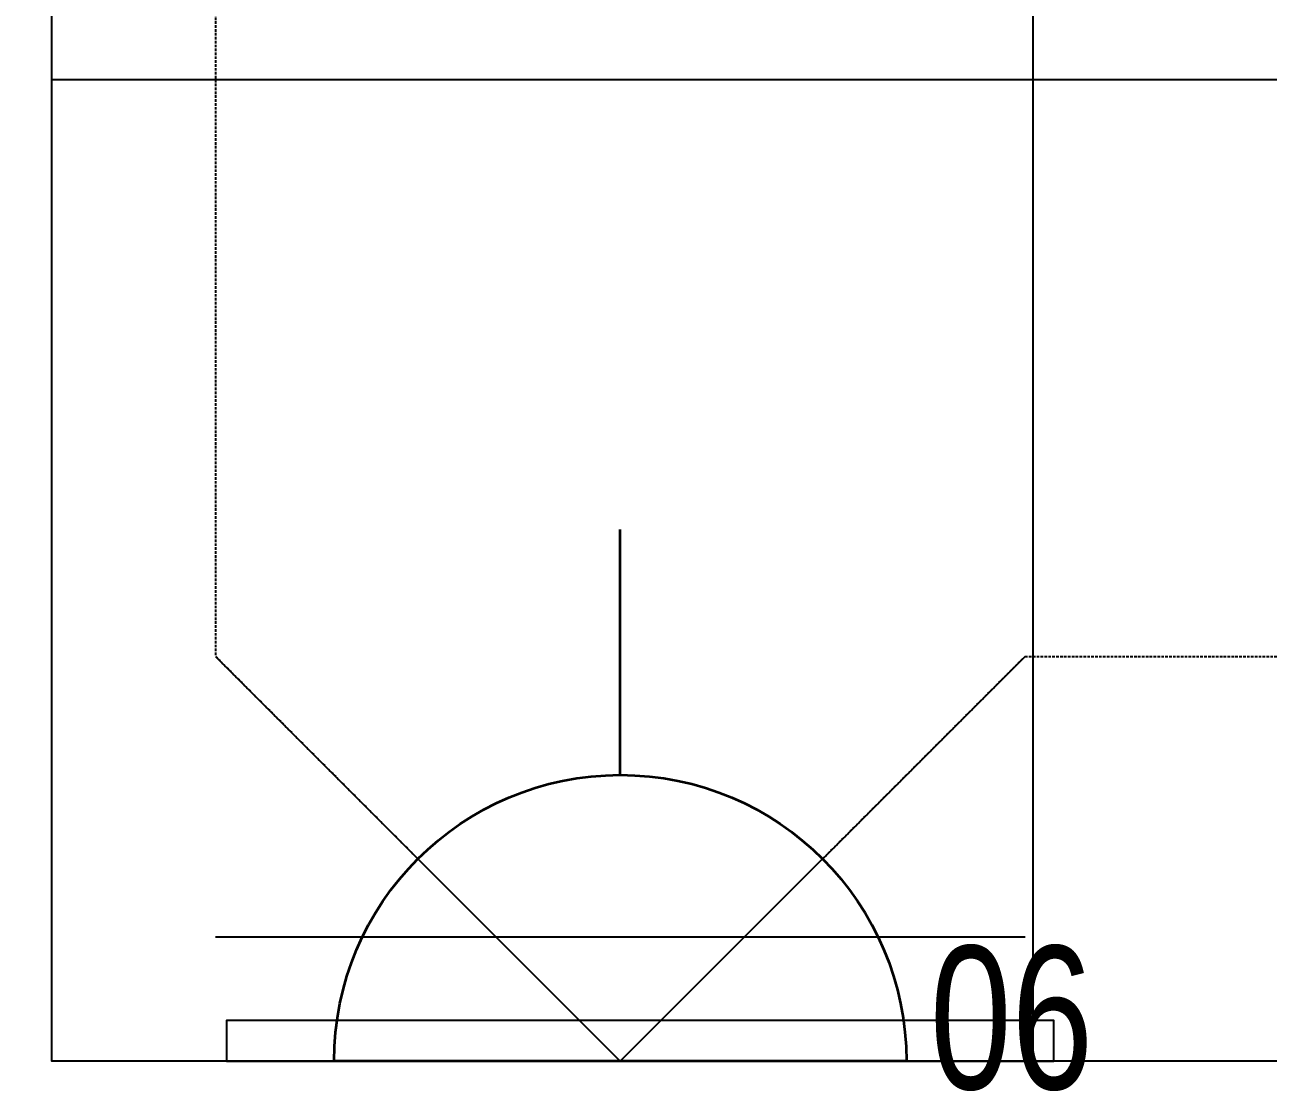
# Model space of a CAD drawing. Extents: x -12260 to 57327, y -29287 to 19916.
# Drawn here: x 39459 to 40220, y 5517 to 6168 of the extents above; entities that cross this region are included whole.
import ezdxf
from ezdxf.enums import TextEntityAlignment as Align

# ---------------------------------------------------------------- set-up
doc = ezdxf.new("R2010")
doc.units = 0
doc.header["$LTSCALE"] = 0.25
doc.linetypes.add('DASHDOT', pattern=[25.4, 12.7, -6.35, 0, -6.35])
doc.linetypes.add('HIDDEN', pattern=[9.525, 6.35, -3.175])
for name, color, linetype, lineweight in [('01-First Floor-FUR$0$72_EGR_EQP_TAG', 142, 'Continuous', 5), ('01-First Floor-FUR$0$LOADING', 253, 'Continuous', 5), ('01-First Floor-FUR$0$Walls', 251, 'Continuous', 5), ('E-LITE-CLNG-CNDT', 6, 'DASHDOT', 35), ('E-LITE-EXIT-NUMB', 6, 'Continuous', 25), ('E-POWR-FLOR-CNDT', 6, 'HIDDEN', 25), ('E-POWR-WALL @ 100', 4, 'Continuous', 35)]:
    doc.layers.add(name, color=color, linetype=linetype, lineweight=lineweight)
doc.layers.add('01-First Floor-FUR$0$FALSE CEILING', color=251, linetype='Continuous')
doc.styles.add('01-First Floor-FUR$0$X3G_ENTITY_257CFD', font='swisscl.ttf', dxfattribs={"height": 200})
doc.styles.add('DC_SIMPLEX', font='SIMPLEX.shx', dxfattribs={"width": 0.7})

# ---------------------------------------------------------------- blocks, each defined once
blk = doc.blocks.new('01-First Floor-FUR')
at = {"layer": '01-First Floor-FUR$0$FALSE CEILING', "linetype": 'Continuous'}
for p, q in [((40076, 5535), (40076, 8610)), ((39476, 6135), (43476, 6135))]:
    blk.add_line(p, q, dxfattribs=at)
at = {"layer": '01-First Floor-FUR$0$FALSE CEILING'}
blk.add_lwpolyline([(43476, 5535), (39476, 5535), (39476, 8610), (43476, 8610)], close=True, dxfattribs=at)
at = {"layer": '01-First Floor-FUR$0$FALSE CEILING', "elevation": -0.1}
blk.add_lwpolyline([(40088.67, 5535), (40088.67, 5560), (39582.67, 5560), (39582.67, 5535), (40088.67, 5535)], dxfattribs=at)
at = {"layer": '01-First Floor-FUR$0$LOADING', "elevation": -0.1}
blk.add_lwpolyline([(40088.67, 5535), (40088.67, 5560), (39582.67, 5560), (39582.67, 5535), (40088.67, 5535)], dxfattribs=at)
at = {"layer": '01-First Floor-FUR$0$Walls'}
for p in [(39476, 8610), (43476, 5535)]:
    blk.add_line(p, (39476, 5535), dxfattribs=at)
at = {"layer": '01-First Floor-FUR$0$72_EGR_EQP_TAG', "insert": (40062.79, 5605.48, -0.1), "char_height": 87.473, "attachment_point": 2, "style": '01-First Floor-FUR$0$X3G_ENTITY_257CFD'}
blk.add_mtext('06', dxfattribs=at)
blk = doc.blocks.new('*U26')
blk.add_line((0, -1.75), (0, -3.25))
blk.add_lwpolyline([(-1.75, 0, 1), (1.75, 0)], format="xyb", close=True)
at = {"layer": 'Defpoints'}
for p, q in [((-2.4749, -2.4749), (0, 0)), ((2.4749, -2.4749), (0, 0)), ((2.4749, -0.7582), (-2.4749, -0.7582))]:
    blk.add_line(p, q, dxfattribs=at)
at = {"layer": 'E-LITE-EXIT-NUMB', "style": 'DC_SIMPLEX', "width": 0.7, "flags": 8}
blk.add_attdef('TYPE', text='', height=2, rotation=360, dxfattribs=at).set_placement((-2.682, 5.2383), align=Align.RIGHT)
blk.add_attdef('CIRCUIT', (2.682, 5.2383), '', height=2, rotation=360, dxfattribs=at)

msp = doc.modelspace()

# ---------------------------------------------------------------- linework, layer by layer
at = {"layer": 'E-POWR-FLOR-CNDT'}
msp.add_lwpolyline([(39376, 7208.83), (39476.05, 7208.83, -0.414214), (39576.05, 7108.83), (39576.05, 5782.49), (39699.79, 5658.74)], format="xyb", dxfattribs=at)
msp.add_lwpolyline([(39947.28, 5658.74), (40071.02, 5782.49), (40534.78, 5782.49), (40658.53, 5658.74)], dxfattribs=at)

# ---------------------------------------------------------------- block references
at = {"layer": 'E-LITE-CLNG-CNDT'}
msp.add_blockref('01-First Floor-FUR', (0, 0), dxfattribs=at)
at = {"layer": 'E-POWR-WALL @ 100', "xscale": -100, "yscale": 100, "zscale": 100, "rotation": 180}
msp.add_blockref('*U26', (39823.53, 5535), dxfattribs=at)

doc.saveas('drawing.dxf')
